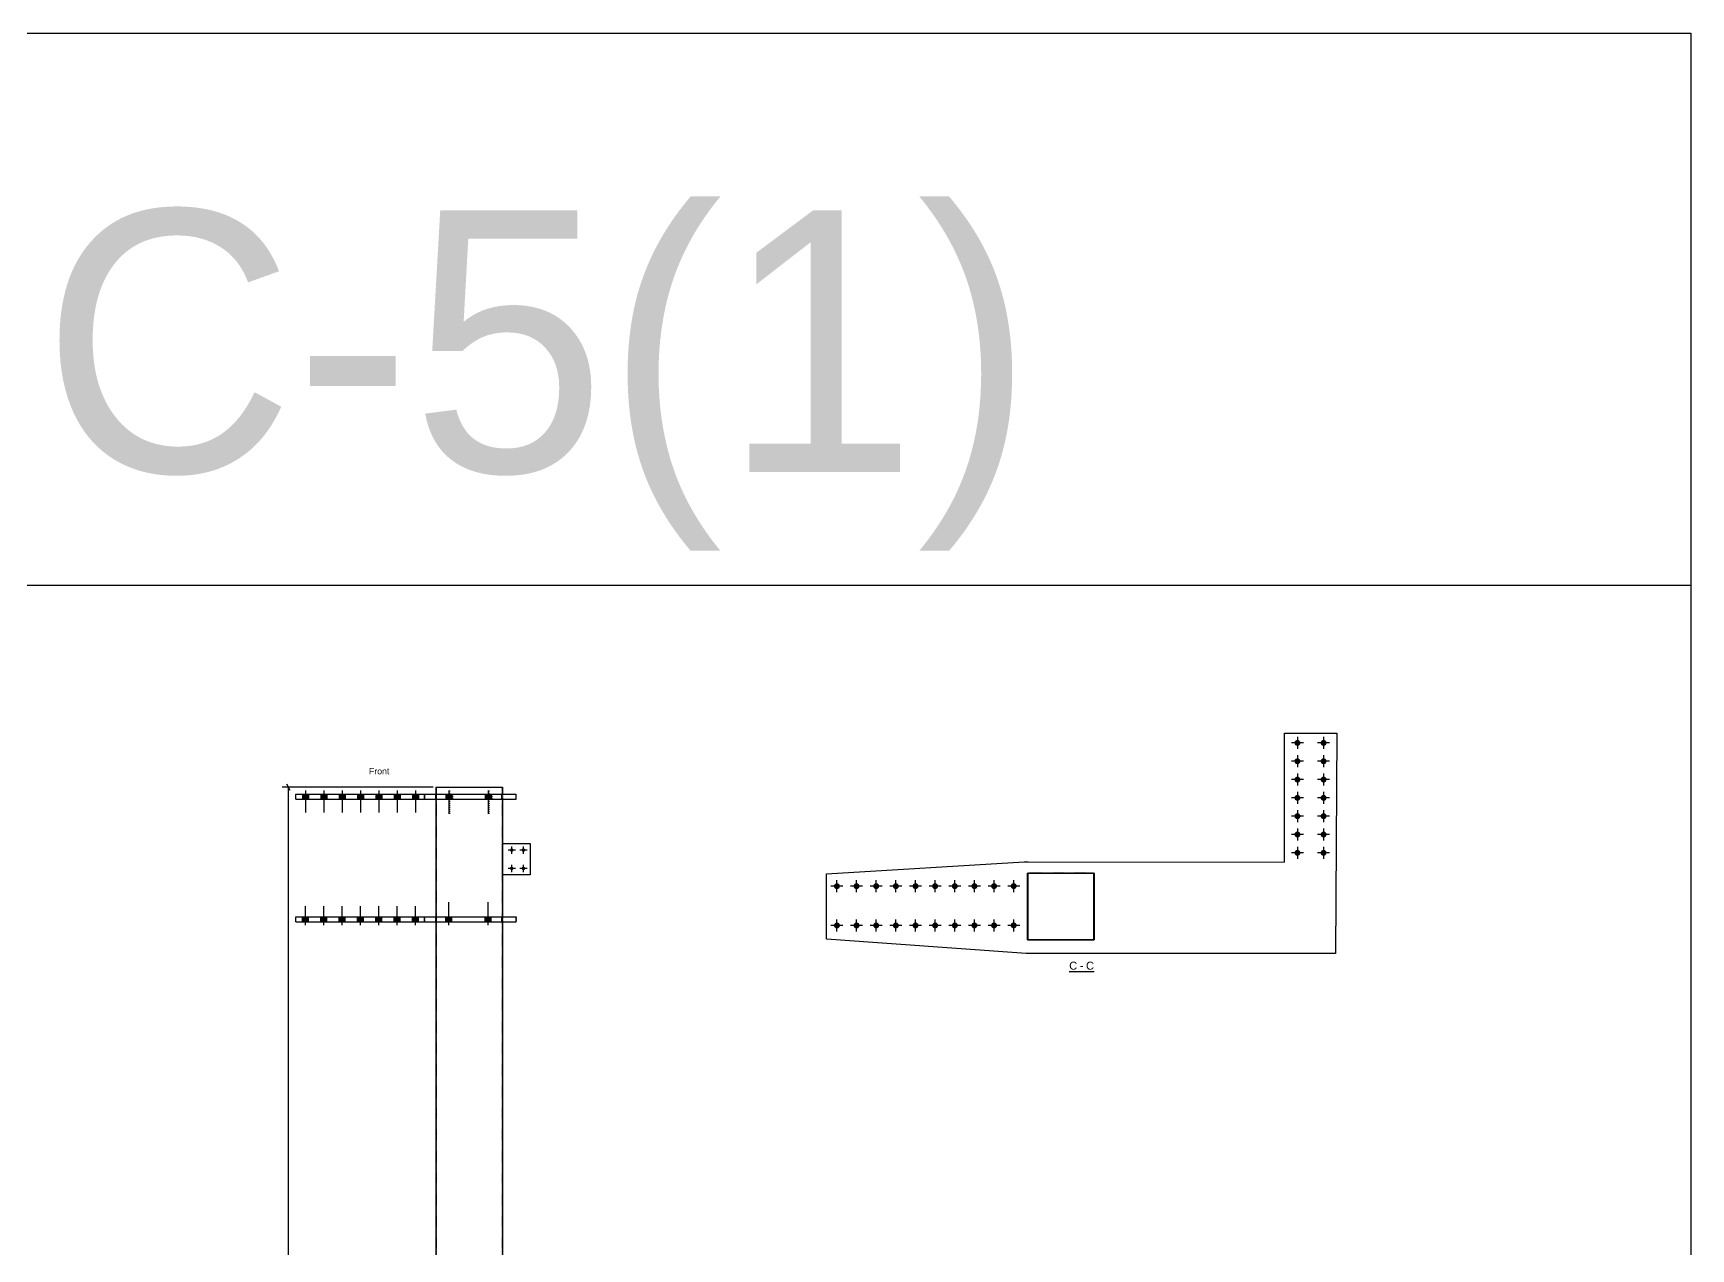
# Model space of a CAD drawing. Header units: millimetres. Extents: x 15962 to 71432, y 9666 to 72266.
# Drawn here: x 60291 to 66621, y 42406 to 47051 of the extents above; entities that cross this region are included whole.
import ezdxf
from ezdxf.enums import TextEntityAlignment as Align

# ---------------------------------------------------------------- set-up
doc = ezdxf.new("R2010")
doc.units = ezdxf.units.MM
doc.header["$LTSCALE"] = 2
doc.linetypes.add('DXK_LINE_DOT1', pattern=[1.8814, 0.9407, -0.9407])
doc.linetypes.add('DXK_LINE_DOT2', pattern=[3.9198, 1.9599, -1.9599])
doc.styles.add('Arial', font='arial.ttf', dxfattribs={"height": 0.2})
doc.styles.add('Comic Sans MS', font='comic.ttf', dxfattribs={"height": 0.2})

msp = doc.modelspace()

# ---------------------------------------------------------------- hatches: boundary and pattern name
at = {"linetype": 'Continuous'}
for points in [[(65130.2947, 44338.7138, -1), (65107.2947, 44338.7138, -1)], [(65230.2947, 44338.7139, -1), (65207.2947, 44338.7138, -1)], [(65130.2947, 44268.7138, -1), (65107.2947, 44268.7138, -1)], [(65230.2947, 44268.7139, -1), (65207.2947, 44268.7138, -1)], [(65130.2947, 44198.7138, -1), (65107.2947, 44198.7138, -1)], [(65230.2947, 44198.7139, -1), (65207.2947, 44198.7138, -1)], [(61342.2027, 44143.288), (61319.2027, 44143.288), (61319.2027, 44124.288), (61342.2027, 44124.288)], [(61342.2027, 44143.288), (61319.2027, 44143.288), (61319.2027, 44124.288), (61342.2027, 44124.288)], [(61412.2027, 44143.288), (61389.2027, 44143.288), (61389.2027, 44124.288), (61412.2027, 44124.288)], [(61412.2027, 44143.288), (61389.2027, 44143.288), (61389.2027, 44124.288), (61412.2027, 44124.288)], [(61482.2027, 44143.288), (61459.2027, 44143.288), (61459.2027, 44124.288), (61482.2027, 44124.288)], [(61482.2027, 44143.288), (61459.2027, 44143.288), (61459.2027, 44124.288), (61482.2027, 44124.288)], [(61552.2027, 44143.288), (61529.2027, 44143.288), (61529.2027, 44124.288), (61552.2027, 44124.288)], [(61552.2027, 44143.288), (61529.2027, 44143.288), (61529.2027, 44124.288), (61552.2027, 44124.288)], [(61622.2027, 44143.288), (61599.2027, 44143.288), (61599.2027, 44124.288), (61622.2027, 44124.288)], [(61622.2027, 44143.288), (61599.2027, 44143.288), (61599.2027, 44124.288), (61622.2027, 44124.288)], [(61692.2027, 44143.288), (61669.2027, 44143.288), (61669.2027, 44124.288), (61692.2027, 44124.288)], [(61692.2027, 44143.288), (61669.2027, 44143.288), (61669.2027, 44124.288), (61692.2027, 44124.288)], [(61762.2027, 44143.288), (61739.2027, 44143.288), (61739.2027, 44124.288), (61762.2027, 44124.288)], [(61762.2027, 44143.288), (61739.2027, 44143.288), (61739.2027, 44124.288), (61762.2027, 44124.288)], [(61866.3027, 44124.288), (61889.3027, 44124.288), (61889.3027, 44143.288), (61866.3027, 44143.288)], [(61866.3377, 44124.288), (61889.3377, 44124.288), (61889.3377, 44143.288), (61866.3377, 44143.288)], [(61866.3728, 44124.288), (61889.3728, 44124.288), (61889.3728, 44143.288), (61866.3728, 44143.288)], [(61866.4079, 44124.288), (61889.4079, 44124.288), (61889.4079, 44143.288), (61866.4079, 44143.288)], [(61866.443, 44124.288), (61889.443, 44124.288), (61889.443, 44143.288), (61866.443, 44143.288)], [(61866.478, 44124.288), (61889.478, 44124.288), (61889.478, 44143.288), (61866.478, 44143.288)], [(61866.5131, 44124.288), (61889.5131, 44124.288), (61889.5131, 44143.288), (61866.5131, 44143.288)], [(61866.5482, 44124.288), (61889.5482, 44124.288), (61889.5482, 44143.288), (61866.5482, 44143.288)], [(61866.5833, 44124.288), (61889.5833, 44124.288), (61889.5833, 44143.288), (61866.5833, 44143.288)], [(61866.6183, 44124.288), (61889.6183, 44124.288), (61889.6183, 44143.288), (61866.6183, 44143.288)], [(62016.3027, 44124.288), (62039.3027, 44124.288), (62039.3027, 44143.288), (62016.3027, 44143.288)], [(62016.3377, 44124.288), (62039.3377, 44124.288), (62039.3377, 44143.288), (62016.3377, 44143.288)], [(62016.3728, 44124.288), (62039.3728, 44124.288), (62039.3728, 44143.288), (62016.3728, 44143.288)], [(62016.4079, 44124.288), (62039.4079, 44124.288), (62039.4079, 44143.288), (62016.4079, 44143.288)], [(62016.443, 44124.288), (62039.443, 44124.288), (62039.443, 44143.288), (62016.443, 44143.288)], [(62016.478, 44124.288), (62039.478, 44124.288), (62039.478, 44143.288), (62016.478, 44143.288)], [(62016.5131, 44124.288), (62039.5131, 44124.288), (62039.5131, 44143.288), (62016.5131, 44143.288)], [(62016.5482, 44124.288), (62039.5482, 44124.288), (62039.5482, 44143.288), (62016.5482, 44143.288)], [(62016.5833, 44124.288), (62039.5833, 44124.288), (62039.5833, 44143.288), (62016.5833, 44143.288)], [(62016.6183, 44124.288), (62039.6183, 44124.288), (62039.6183, 44143.288), (62016.6183, 44143.288)], [(65130.2948, 44128.7138, -1), (65107.2948, 44128.7138, -1)], [(65230.2948, 44128.7139, -1), (65207.2948, 44128.7138, -1)], [(65130.2948, 44058.7138, -1), (65107.2948, 44058.7138, -1)], [(65230.2948, 44058.7139, -1), (65207.2948, 44058.7138, -1)], [(65130.2948, 43988.7138, -1), (65107.2948, 43988.7138, -1)], [(65230.2948, 43988.7139, -1), (65207.2948, 43988.7138, -1)], [(62111.0855, 43929.288, -1), (62125.0855, 43929.288, -1)], [(62156.0855, 43929.288, -1), (62170.0855, 43929.288, -1)], [(65130.2948, 43918.7138, -1), (65107.2948, 43918.7138, -1)], [(65230.2948, 43918.7139, -1), (65207.2948, 43918.7138, -1)], [(62111.0855, 43859.288, -1), (62125.0855, 43859.288, -1)], [(62156.0855, 43859.288, -1), (62170.0855, 43859.288, -1)], [(63360.252, 43779.7982, -1), (63360.2412, 43802.7982, -1)], [(63435.252, 43779.8333, -1), (63435.2412, 43802.8333, -1)], [(63510.252, 43779.8683, -1), (63510.2412, 43802.8683, -1)], [(63585.252, 43779.9034, -1), (63585.2412, 43802.9034, -1)], [(63660.252, 43779.9385, -1), (63660.2412, 43802.9385, -1)], [(63735.252, 43779.9736, -1), (63735.2412, 43802.9736, -1)], [(63810.252, 43780.0086, -1), (63810.2412, 43803.0086, -1)], [(63885.2519, 43780.0437, -1), (63885.2412, 43803.0437, -1)], [(63960.2519, 43780.0788, -1), (63960.2412, 43803.0788, -1)], [(64035.2519, 43780.1139, -1), (64035.2412, 43803.1139, -1)], [(61342.2027, 43674.288), (61319.2027, 43674.288), (61319.2027, 43655.288), (61342.2027, 43655.288)], [(61342.2027, 43674.288), (61319.2027, 43674.288), (61319.2027, 43655.288), (61342.2027, 43655.288)], [(61412.2027, 43674.288), (61389.2027, 43674.288), (61389.2027, 43655.288), (61412.2027, 43655.288)], [(61412.2027, 43674.288), (61389.2027, 43674.288), (61389.2027, 43655.288), (61412.2027, 43655.288)], [(61482.2027, 43674.288), (61459.2027, 43674.288), (61459.2027, 43655.288), (61482.2027, 43655.288)], [(61482.2027, 43674.288), (61459.2027, 43674.288), (61459.2027, 43655.288), (61482.2027, 43655.288)], [(61552.2027, 43674.288), (61529.2027, 43674.288), (61529.2027, 43655.288), (61552.2027, 43655.288)], [(61552.2027, 43674.288), (61529.2027, 43674.288), (61529.2027, 43655.288), (61552.2027, 43655.288)], [(61622.2027, 43674.288), (61599.2027, 43674.288), (61599.2027, 43655.288), (61622.2027, 43655.288)], [(61622.2027, 43674.288), (61599.2027, 43674.288), (61599.2027, 43655.288), (61622.2027, 43655.288)], [(61692.2027, 43674.288), (61669.2027, 43674.288), (61669.2027, 43655.288), (61692.2027, 43655.288)], [(61692.2027, 43674.288), (61669.2027, 43674.288), (61669.2027, 43655.288), (61692.2027, 43655.288)], [(61762.2027, 43674.288), (61739.2027, 43674.288), (61739.2027, 43655.288), (61762.2027, 43655.288)], [(61762.2027, 43674.288), (61739.2027, 43674.288), (61739.2027, 43655.288), (61762.2027, 43655.288)], [(61889.3027, 43674.288), (61866.3027, 43674.288), (61866.3027, 43655.288), (61889.3027, 43655.288)], [(61889.3377, 43674.288), (61866.3377, 43674.288), (61866.3377, 43655.288), (61889.3377, 43655.288)], [(61889.3728, 43674.288), (61866.3728, 43674.288), (61866.3728, 43655.288), (61889.3728, 43655.288)], [(61889.4079, 43674.288), (61866.4079, 43674.288), (61866.4079, 43655.288), (61889.4079, 43655.288)], [(61889.443, 43674.288), (61866.443, 43674.288), (61866.443, 43655.288), (61889.443, 43655.288)], [(61889.478, 43674.288), (61866.478, 43674.288), (61866.478, 43655.288), (61889.478, 43655.288)], [(61889.5131, 43674.288), (61866.5131, 43674.288), (61866.5131, 43655.288), (61889.5131, 43655.288)], [(61889.5482, 43674.288), (61866.5482, 43674.288), (61866.5482, 43655.288), (61889.5482, 43655.288)], [(61889.5833, 43674.288), (61866.5833, 43674.288), (61866.5833, 43655.288), (61889.5833, 43655.288)], [(61889.6183, 43674.288), (61866.6183, 43674.288), (61866.6183, 43655.288), (61889.6183, 43655.288)], [(62039.3027, 43674.288), (62016.3027, 43674.288), (62016.3027, 43655.288), (62039.3027, 43655.288)], [(62039.3377, 43674.288), (62016.3377, 43674.288), (62016.3377, 43655.288), (62039.3377, 43655.288)], [(62039.3728, 43674.288), (62016.3728, 43674.288), (62016.3728, 43655.288), (62039.3728, 43655.288)], [(62039.4079, 43674.288), (62016.4079, 43674.288), (62016.4079, 43655.288), (62039.4079, 43655.288)], [(62039.443, 43674.288), (62016.443, 43674.288), (62016.443, 43655.288), (62039.443, 43655.288)], [(62039.478, 43674.288), (62016.478, 43674.288), (62016.478, 43655.288), (62039.478, 43655.288)], [(62039.5131, 43674.288), (62016.5131, 43674.288), (62016.5131, 43655.288), (62039.5131, 43655.288)], [(62039.5482, 43674.288), (62016.5482, 43674.288), (62016.5482, 43655.288), (62039.5482, 43655.288)], [(62039.5833, 43674.288), (62016.5833, 43674.288), (62016.5833, 43655.288), (62039.5833, 43655.288)], [(62039.6183, 43674.288), (62016.6183, 43674.288), (62016.6183, 43655.288), (62039.6183, 43655.288)], [(63360.3222, 43629.7982, -1), (63360.3114, 43652.7982, -1)], [(63435.3221, 43629.8333, -1), (63435.3114, 43652.8333, -1)], [(63510.3221, 43629.8684, -1), (63510.3114, 43652.8683, -1)], [(63585.3221, 43629.9034, -1), (63585.3114, 43652.9034, -1)], [(63660.3221, 43629.9385, -1), (63660.3114, 43652.9385, -1)], [(63735.3221, 43629.9736, -1), (63735.3114, 43652.9736, -1)], [(63810.3221, 43630.0087, -1), (63810.3113, 43653.0086, -1)], [(63885.3221, 43630.0437, -1), (63885.3113, 43653.0437, -1)], [(63960.3221, 43630.0788, -1), (63960.3113, 43653.0788, -1)], [(64035.3221, 43630.1139, -1), (64035.3113, 43653.1139, -1)]]:
    msp.add_hatch(color=3, dxfattribs=at).paths.add_polyline_path(points)
h = msp.add_hatch(dxfattribs=at)
h.set_pattern_fill('', scale=7, style=0, pattern_type=0)
h.set_pattern_definition([(45, (64087.747, 43841.33), (-15.7154, 15.7154), [])])
h.paths.add_polyline_path([(64342.7466, 43841.331), (64087.7466, 43841.331), (64087.7466, 43586.331), (64342.7466, 43586.331)])
h.paths.add_polyline_path([(64088.7466, 43587.331), (64088.7466, 43840.331), (64341.7466, 43840.331), (64341.7466, 43587.331)])

# ---------------------------------------------------------------- linework, layer by layer
msp.add_line((57629.5979, 44941.3608), (66621.3295, 44941.3608))
at = {"color": 7, "linetype": 'Continuous'}
for p, q in [((65069.0516, 43883.2383), (65069.0539, 44375.7201)), ((65069.0539, 44375.7201), (65269.0562, 44375.7875)), ((65269.0562, 44375.7875), (65264.1734, 43534.2885)), ((61293.6291, 44124.288), (61293.6291, 44143.288)), ((61293.6964, 44143.288), (61293.6291, 44143.288)), ((61293.6291, 44143.288), (61293.6964, 44143.288)), ((61293.6964, 44124.288), (61293.6964, 44143.288)), ((61293.6964, 44143.288), (62135.128, 44143.288)), ((61785.1361, 44124.288), (61785.1361, 44143.288)), ((61785.5795, 44124.288), (61785.5795, 44143.288)), ((61828.0855, 44169.288), (61828.0855, 44143.288)), ((61828.0855, 44169.288), (62083.0855, 44169.288)), ((61830.5857, 44124.288), (61830.5857, 44143.288)), ((62080.5856, 44124.288), (62080.5856, 44143.288)), ((62083.0855, 44169.288), (62083.0855, 44143.288)), ((62135.128, 44124.288), (62135.128, 44143.288)), ((61293.6291, 44124.288), (62135.128, 44124.288)), ((61785.1361, 44124.288), (61785.1608, 44124.288)), ((61828.0855, 44124.288), (61828.0855, 43674.288)), ((62083.0855, 44124.288), (62083.0855, 43674.288)), ((62083.1015, 43834.288), (62083.1015, 43954.288)), ((62083.1015, 43954.288), (62188.1015, 43954.288)), ((62188.1015, 43954.288), (62188.1015, 43834.288)), ((63320.3662, 43838.8308), (64074.896, 43883.837)), ((64074.896, 43883.837), (64078.681, 43884.034)), ((64078.681, 43884.034), (64082.4685, 43884.1736)), ((64082.4685, 43884.1736), (64086.2577, 43884.2557)), ((64086.2577, 43884.2557), (64090.0477, 43884.2804)), ((64090.0477, 43884.2804), (65069.0516, 43883.2383)), ((62188.1015, 43834.288), (62083.1015, 43834.288)), ((63320.1263, 43588.8309), (63320.3662, 43838.8308)), ((64087.7466, 43841.331), (64342.7466, 43841.331)), ((64087.7466, 43586.331), (64087.7466, 43841.331)), ((64341.7466, 43840.331), (64088.7466, 43840.331)), ((64088.7466, 43840.331), (64088.7466, 43587.331)), ((64341.7466, 43587.331), (64341.7466, 43840.331)), ((64342.7466, 43841.331), (64342.7466, 43586.331)), ((61293.6291, 43655.288), (61293.6291, 43674.288)), ((61293.6964, 43674.288), (61293.6291, 43674.288)), ((61293.6291, 43674.288), (61293.6964, 43674.288)), ((61293.6291, 43655.288), (62135.128, 43655.288)), ((61293.6964, 43655.288), (61293.6964, 43674.288)), ((61293.6964, 43674.288), (62135.128, 43674.288)), ((61785.1361, 43655.288), (61785.1361, 43674.288)), ((61785.1361, 43655.288), (61785.1608, 43655.288)), ((61785.5795, 43655.288), (61785.5795, 43674.288)), ((61828.0855, 43655.288), (61828.0855, 33974.288)), ((61830.5857, 43655.288), (61830.5857, 43674.288)), ((62080.5856, 43655.288), (62080.5856, 43674.288)), ((62083.0855, 43655.288), (62083.0855, 33974.288)), ((62135.128, 43655.288), (62135.128, 43674.288)), ((64082.4651, 43534.2885), (63320.1263, 43588.8309)), ((64087.7466, 43586.331), (64342.7466, 43586.331)), ((64088.7466, 43587.331), (64341.7466, 43587.331)), ((64247.0694, 43464.7885), (64342.1131, 43464.7885))]:
    msp.add_line(p, q, dxfattribs=at)
at = {"color": 3, "linetype": 'Continuous'}
for p, q in [((65141.7947, 44338.7138), (65095.7947, 44338.7138)), ((65118.7947, 44361.7138), (65118.7947, 44315.7138)), ((65241.7947, 44338.7139), (65195.7947, 44338.7138)), ((65218.7947, 44361.7138), (65218.7947, 44315.7138)), ((65141.7947, 44268.7138), (65095.7947, 44268.7138)), ((65118.7947, 44291.7138), (65118.7947, 44245.7138)), ((65241.7947, 44268.7139), (65195.7947, 44268.7138)), ((65218.7947, 44291.7138), (65218.7947, 44245.7138)), ((65141.7947, 44198.7138), (65095.7947, 44198.7138)), ((65118.7947, 44221.7138), (65118.7948, 44175.7138)), ((65241.7947, 44198.7139), (65195.7947, 44198.7138)), ((65218.7947, 44221.7138), (65218.7948, 44175.7138)), ((61319.2027, 44143.288), (61319.2027, 44124.288)), ((61319.2027, 44143.288), (61319.2027, 44124.288)), ((61330.7027, 44156.488), (61330.7027, 44073.288)), ((61330.7027, 44156.488), (61330.7027, 44073.288)), ((61342.2027, 44143.288), (61342.2027, 44124.288)), ((61342.2027, 44143.288), (61342.2027, 44124.288)), ((61389.2027, 44143.288), (61389.2027, 44124.288)), ((61389.2027, 44143.288), (61389.2027, 44124.288)), ((61400.7027, 44156.488), (61400.7027, 44073.288)), ((61400.7027, 44156.488), (61400.7027, 44073.288)), ((61412.2027, 44143.288), (61412.2027, 44124.288)), ((61412.2027, 44143.288), (61412.2027, 44124.288)), ((61459.2027, 44143.288), (61459.2027, 44124.288)), ((61459.2027, 44143.288), (61459.2027, 44124.288)), ((61470.7027, 44156.488), (61470.7027, 44073.288)), ((61470.7027, 44156.488), (61470.7027, 44073.288)), ((61482.2027, 44143.288), (61482.2027, 44124.288)), ((61482.2027, 44143.288), (61482.2027, 44124.288)), ((61529.2027, 44143.288), (61529.2027, 44124.288)), ((61529.2027, 44143.288), (61529.2027, 44124.288)), ((61540.7027, 44156.488), (61540.7027, 44073.288)), ((61540.7027, 44156.488), (61540.7027, 44073.288)), ((61552.2027, 44143.288), (61552.2027, 44124.288)), ((61552.2027, 44143.288), (61552.2027, 44124.288)), ((61599.2027, 44143.288), (61599.2027, 44124.288)), ((61599.2027, 44143.288), (61599.2027, 44124.288)), ((61610.7027, 44156.488), (61610.7027, 44073.288)), ((61610.7027, 44156.488), (61610.7027, 44073.288)), ((61622.2027, 44143.288), (61622.2027, 44124.288)), ((61622.2027, 44143.288), (61622.2027, 44124.288)), ((61669.2027, 44143.288), (61669.2027, 44124.288)), ((61669.2027, 44143.288), (61669.2027, 44124.288)), ((61680.7027, 44156.488), (61680.7027, 44073.288)), ((61680.7027, 44156.488), (61680.7027, 44073.288)), ((61692.2027, 44143.288), (61692.2027, 44124.288)), ((61692.2027, 44143.288), (61692.2027, 44124.288)), ((61739.2027, 44143.288), (61739.2027, 44124.288)), ((61739.2027, 44143.288), (61739.2027, 44124.288)), ((61750.7027, 44156.488), (61750.7027, 44073.288)), ((61750.7027, 44156.488), (61750.7027, 44073.288)), ((61762.2027, 44143.288), (61762.2027, 44124.288)), ((61762.2027, 44143.288), (61762.2027, 44124.288)), ((61866.3027, 44143.288), (61866.3027, 44124.288)), ((61866.3377, 44143.288), (61866.3377, 44124.288)), ((61866.3728, 44143.288), (61866.3728, 44124.288)), ((61866.4079, 44143.288), (61866.4079, 44124.288)), ((61866.443, 44143.288), (61866.443, 44124.288)), ((61866.478, 44143.288), (61866.478, 44124.288)), ((61866.5131, 44143.288), (61866.5131, 44124.288)), ((61866.5482, 44143.288), (61866.5482, 44124.288)), ((61866.5833, 44143.288), (61866.5833, 44124.288)), ((61866.6183, 44143.288), (61866.6183, 44124.288)), ((61877.8027, 44156.488), (61877.8027, 44068.288)), ((61877.8377, 44156.488), (61877.8377, 44068.288)), ((61877.8728, 44156.488), (61877.8728, 44068.288)), ((61877.9079, 44156.488), (61877.9079, 44068.288)), ((61877.943, 44156.488), (61877.943, 44068.288)), ((61877.978, 44156.488), (61877.978, 44068.288)), ((61878.0131, 44156.488), (61878.0131, 44068.288)), ((61878.0482, 44156.488), (61878.0482, 44068.288)), ((61878.0833, 44156.488), (61878.0833, 44068.288)), ((61878.1183, 44156.488), (61878.1183, 44068.288)), ((61889.3027, 44143.288), (61889.3027, 44124.288)), ((61889.3377, 44143.288), (61889.3377, 44124.288)), ((61889.3728, 44143.288), (61889.3728, 44124.288)), ((61889.4079, 44143.288), (61889.4079, 44124.288)), ((61889.443, 44143.288), (61889.443, 44124.288)), ((61889.478, 44143.288), (61889.478, 44124.288)), ((61889.5131, 44143.288), (61889.5131, 44124.288)), ((61889.5482, 44143.288), (61889.5482, 44124.288)), ((61889.5833, 44143.288), (61889.5833, 44124.288)), ((61889.6183, 44143.288), (61889.6183, 44124.288)), ((62016.3027, 44143.288), (62016.3027, 44124.288)), ((62016.3377, 44143.288), (62016.3377, 44124.288)), ((62016.3728, 44143.288), (62016.3728, 44124.288)), ((62016.4079, 44143.288), (62016.4079, 44124.288)), ((62016.443, 44143.288), (62016.443, 44124.288)), ((62016.478, 44143.288), (62016.478, 44124.288)), ((62016.5131, 44143.288), (62016.5131, 44124.288)), ((62016.5482, 44143.288), (62016.5482, 44124.288)), ((62016.5833, 44143.288), (62016.5833, 44124.288)), ((62016.6183, 44143.288), (62016.6183, 44124.288)), ((62027.8027, 44156.488), (62027.8027, 44068.288)), ((62027.8377, 44156.488), (62027.8377, 44068.288)), ((62027.8728, 44156.488), (62027.8728, 44068.288)), ((62027.9079, 44156.488), (62027.9079, 44068.288)), ((62027.943, 44156.488), (62027.943, 44068.288)), ((62027.978, 44156.488), (62027.978, 44068.288)), ((62028.0131, 44156.488), (62028.0131, 44068.288)), ((62028.0482, 44156.488), (62028.0482, 44068.288)), ((62028.0833, 44156.488), (62028.0833, 44068.288)), ((62028.1183, 44156.488), (62028.1183, 44068.288)), ((62039.3027, 44143.288), (62039.3027, 44124.288)), ((62039.3377, 44143.288), (62039.3377, 44124.288)), ((62039.3728, 44143.288), (62039.3728, 44124.288)), ((62039.4079, 44143.288), (62039.4079, 44124.288)), ((62039.443, 44143.288), (62039.443, 44124.288)), ((62039.478, 44143.288), (62039.478, 44124.288)), ((62039.5131, 44143.288), (62039.5131, 44124.288)), ((62039.5482, 44143.288), (62039.5482, 44124.288)), ((62039.5833, 44143.288), (62039.5833, 44124.288)), ((62039.6183, 44143.288), (62039.6183, 44124.288)), ((65141.7948, 44128.7138), (65095.7948, 44128.7138)), ((65118.7948, 44151.7138), (65118.7948, 44105.7138)), ((65241.7948, 44128.7139), (65195.7948, 44128.7138)), ((65218.7948, 44151.7138), (65218.7948, 44105.7138)), ((65118.7948, 44081.7138), (65118.7948, 44035.7138)), ((65218.7948, 44081.7138), (65218.7948, 44035.7138)), ((65141.7948, 44058.7138), (65095.7948, 44058.7138)), ((65118.7948, 44011.7138), (65118.7948, 43965.7138)), ((65241.7948, 44058.7139), (65195.7948, 44058.7138)), ((65218.7948, 44011.7138), (65218.7948, 43965.7138)), ((62118.0855, 43915.288), (62118.0855, 43943.288)), ((62163.0855, 43915.288), (62163.0855, 43943.288)), ((65141.7948, 43988.7138), (65095.7948, 43988.7138)), ((65118.7948, 43941.7138), (65118.7948, 43895.7138)), ((65241.7948, 43988.7139), (65195.7948, 43988.7138)), ((65218.7948, 43941.7138), (65218.7948, 43895.7138)), ((62132.0855, 43929.288), (62104.0855, 43929.288)), ((62118.0855, 43845.288), (62118.0855, 43873.288)), ((62177.0855, 43929.288), (62149.0855, 43929.288)), ((62163.0855, 43845.288), (62163.0855, 43873.288)), ((65141.7948, 43918.7138), (65095.7948, 43918.7138)), ((65241.7948, 43918.7139), (65195.7948, 43918.7138)), ((62132.0855, 43859.288), (62104.0855, 43859.288)), ((62177.0855, 43859.288), (62149.0855, 43859.288)), ((63360.2574, 43768.2982), (63360.2359, 43814.2982)), ((63435.2574, 43768.3333), (63435.2359, 43814.3333)), ((63510.2574, 43768.3683), (63510.2359, 43814.3683)), ((63585.2574, 43768.4034), (63585.2358, 43814.4034)), ((63660.2573, 43768.4385), (63660.2358, 43814.4385)), ((63735.2573, 43768.4736), (63735.2358, 43814.4736)), ((63810.2573, 43768.5086), (63810.2358, 43814.5086)), ((63885.2573, 43768.5437), (63885.2358, 43814.5437)), ((63960.2573, 43768.5788), (63960.2358, 43814.5788)), ((64035.2573, 43768.6139), (64035.2358, 43814.6139)), ((63383.2466, 43791.3089), (63337.2466, 43791.2874)), ((63458.2466, 43791.344), (63412.2466, 43791.3225)), ((63533.2466, 43791.3791), (63487.2466, 43791.3576)), ((63608.2466, 43791.4142), (63562.2466, 43791.3927)), ((63683.2466, 43791.4492), (63637.2466, 43791.4277)), ((63758.2466, 43791.4843), (63712.2466, 43791.4628)), ((63833.2466, 43791.5194), (63787.2466, 43791.4979)), ((63908.2466, 43791.5545), (63862.2466, 43791.533)), ((63983.2466, 43791.5895), (63937.2466, 43791.568)), ((64058.2466, 43791.6246), (64012.2466, 43791.6031)), ((61330.7027, 43642.088), (61330.7027, 43715.288)), ((61330.7027, 43642.088), (61330.7027, 43715.288)), ((61400.7027, 43642.088), (61400.7027, 43715.288)), ((61400.7027, 43642.088), (61400.7027, 43715.288)), ((61470.7027, 43642.088), (61470.7027, 43715.288)), ((61470.7027, 43642.088), (61470.7027, 43715.288)), ((61540.7027, 43642.088), (61540.7027, 43715.288)), ((61540.7027, 43642.088), (61540.7027, 43715.288)), ((61610.7027, 43642.088), (61610.7027, 43715.288)), ((61610.7027, 43642.088), (61610.7027, 43715.288)), ((61680.7027, 43642.088), (61680.7027, 43715.288)), ((61680.7027, 43642.088), (61680.7027, 43715.288)), ((61750.7027, 43642.088), (61750.7027, 43715.288)), ((61750.7027, 43642.088), (61750.7027, 43715.288)), ((61877.8027, 43642.088), (61877.8027, 43730.288)), ((61877.8377, 43642.088), (61877.8377, 43730.288)), ((61877.8728, 43642.088), (61877.8728, 43730.288)), ((61877.9079, 43642.088), (61877.9079, 43730.288)), ((61877.943, 43642.088), (61877.943, 43730.288)), ((61877.978, 43642.088), (61877.978, 43730.288)), ((61878.0131, 43642.088), (61878.0131, 43730.288)), ((61878.0482, 43642.088), (61878.0482, 43730.288)), ((61878.0833, 43642.088), (61878.0833, 43730.288)), ((61878.1183, 43642.088), (61878.1183, 43730.288)), ((62027.8027, 43642.088), (62027.8027, 43730.288)), ((62027.8377, 43642.088), (62027.8377, 43730.288)), ((62027.8728, 43642.088), (62027.8728, 43730.288)), ((62027.9079, 43642.088), (62027.9079, 43730.288)), ((62027.943, 43642.088), (62027.943, 43730.288)), ((62027.978, 43642.088), (62027.978, 43730.288)), ((62028.0131, 43642.088), (62028.0131, 43730.288)), ((62028.0482, 43642.088), (62028.0482, 43730.288)), ((62028.0833, 43642.088), (62028.0833, 43730.288)), ((62028.1183, 43642.088), (62028.1183, 43730.288)), ((61319.2027, 43655.288), (61319.2027, 43674.288)), ((61319.2027, 43655.288), (61319.2027, 43674.288)), ((61342.2027, 43655.288), (61342.2027, 43674.288)), ((61342.2027, 43655.288), (61342.2027, 43674.288)), ((61389.2027, 43655.288), (61389.2027, 43674.288)), ((61389.2027, 43655.288), (61389.2027, 43674.288)), ((61412.2027, 43655.288), (61412.2027, 43674.288)), ((61412.2027, 43655.288), (61412.2027, 43674.288)), ((61459.2027, 43655.288), (61459.2027, 43674.288)), ((61459.2027, 43655.288), (61459.2027, 43674.288)), ((61482.2027, 43655.288), (61482.2027, 43674.288)), ((61482.2027, 43655.288), (61482.2027, 43674.288)), ((61529.2027, 43655.288), (61529.2027, 43674.288)), ((61529.2027, 43655.288), (61529.2027, 43674.288)), ((61552.2027, 43655.288), (61552.2027, 43674.288)), ((61552.2027, 43655.288), (61552.2027, 43674.288)), ((61599.2027, 43655.288), (61599.2027, 43674.288)), ((61599.2027, 43655.288), (61599.2027, 43674.288)), ((61622.2027, 43655.288), (61622.2027, 43674.288)), ((61622.2027, 43655.288), (61622.2027, 43674.288)), ((61669.2027, 43655.288), (61669.2027, 43674.288)), ((61669.2027, 43655.288), (61669.2027, 43674.288)), ((61692.2027, 43655.288), (61692.2027, 43674.288)), ((61692.2027, 43655.288), (61692.2027, 43674.288)), ((61739.2027, 43655.288), (61739.2027, 43674.288)), ((61739.2027, 43655.288), (61739.2027, 43674.288)), ((61762.2027, 43655.288), (61762.2027, 43674.288)), ((61762.2027, 43655.288), (61762.2027, 43674.288)), ((61866.3027, 43655.288), (61866.3027, 43674.288)), ((61866.3377, 43655.288), (61866.3377, 43674.288)), ((61866.3728, 43655.288), (61866.3728, 43674.288)), ((61866.4079, 43655.288), (61866.4079, 43674.288)), ((61866.443, 43655.288), (61866.443, 43674.288)), ((61866.478, 43655.288), (61866.478, 43674.288)), ((61866.5131, 43655.288), (61866.5131, 43674.288)), ((61866.5482, 43655.288), (61866.5482, 43674.288)), ((61866.5833, 43655.288), (61866.5833, 43674.288)), ((61866.6183, 43655.288), (61866.6183, 43674.288)), ((61889.3027, 43655.288), (61889.3027, 43674.288)), ((61889.3377, 43655.288), (61889.3377, 43674.288)), ((61889.3728, 43655.288), (61889.3728, 43674.288)), ((61889.4079, 43655.288), (61889.4079, 43674.288)), ((61889.443, 43655.288), (61889.443, 43674.288)), ((61889.478, 43655.288), (61889.478, 43674.288)), ((61889.5131, 43655.288), (61889.5131, 43674.288)), ((61889.5482, 43655.288), (61889.5482, 43674.288)), ((61889.5833, 43655.288), (61889.5833, 43674.288)), ((61889.6183, 43655.288), (61889.6183, 43674.288)), ((62016.3027, 43655.288), (62016.3027, 43674.288)), ((62016.3377, 43655.288), (62016.3377, 43674.288)), ((62016.3728, 43655.288), (62016.3728, 43674.288)), ((62016.4079, 43655.288), (62016.4079, 43674.288)), ((62016.443, 43655.288), (62016.443, 43674.288)), ((62016.478, 43655.288), (62016.478, 43674.288)), ((62016.5131, 43655.288), (62016.5131, 43674.288)), ((62016.5482, 43655.288), (62016.5482, 43674.288)), ((62016.5833, 43655.288), (62016.5833, 43674.288)), ((62016.6183, 43655.288), (62016.6183, 43674.288)), ((62039.3027, 43655.288), (62039.3027, 43674.288)), ((62039.3377, 43655.288), (62039.3377, 43674.288)), ((62039.3728, 43655.288), (62039.3728, 43674.288)), ((62039.4079, 43655.288), (62039.4079, 43674.288)), ((62039.443, 43655.288), (62039.443, 43674.288)), ((62039.478, 43655.288), (62039.478, 43674.288)), ((62039.5131, 43655.288), (62039.5131, 43674.288)), ((62039.5482, 43655.288), (62039.5482, 43674.288)), ((62039.5833, 43655.288), (62039.5833, 43674.288)), ((62039.6183, 43655.288), (62039.6183, 43674.288)), ((63383.3168, 43641.309), (63337.3168, 43641.2874)), ((63360.3275, 43618.2982), (63360.306, 43664.2982)), ((63458.3168, 43641.344), (63412.3168, 43641.3225)), ((63435.3275, 43618.3333), (63435.306, 43664.3333)), ((63533.3168, 43641.3791), (63487.3168, 43641.3576)), ((63510.3275, 43618.3684), (63510.306, 43664.3683)), ((63608.3167, 43641.4142), (63562.3168, 43641.3927)), ((63585.3275, 43618.4034), (63585.306, 43664.4034)), ((63683.3167, 43641.4493), (63637.3167, 43641.4277)), ((63660.3275, 43618.4385), (63660.306, 43664.4385)), ((63758.3167, 43641.4843), (63712.3167, 43641.4628)), ((63735.3275, 43618.4736), (63735.306, 43664.4736)), ((63833.3167, 43641.5194), (63787.3167, 43641.4979)), ((63810.3275, 43618.5087), (63810.306, 43664.5086)), ((63908.3167, 43641.5545), (63862.3167, 43641.533)), ((63885.3275, 43618.5437), (63885.306, 43664.5437)), ((63983.3167, 43641.5896), (63937.3167, 43641.568)), ((63960.3275, 43618.5788), (63960.306, 43664.5788)), ((64058.3167, 43641.6246), (64012.3167, 43641.6031)), ((64035.3275, 43618.6139), (64035.3059, 43664.6139))]:
    msp.add_line(p, q, dxfattribs=at)
at = {"color": 8, "linetype": 'Continuous'}
for p, q in [((61818.0855, 44169.288), (61242.0855, 44169.288)), ((61271.5855, 44157.288), (61259.5855, 44181.288)), ((61265.5855, 28919.288), (61265.5855, 44169.288))]:
    msp.add_line(p, q, dxfattribs=at)
at = {"color": 7, "linetype": 'DXK_LINE_DOT1'}
for p, q in [((61786.1782, 44124.288), (61786.1782, 44143.288)), ((61828.0855, 44124.288), (61828.0855, 44143.288)), ((61828.0855, 44143.288), (61828.0855, 44124.288)), ((61829.0855, 44169.288), (61829.0855, 28919.288)), ((62082.0855, 44169.288), (62082.0855, 28919.288)), ((62083.0855, 44143.288), (62083.0855, 44124.288)), ((62083.0855, 44143.288), (62083.0855, 44124.288)), ((62135.0991, 44124.288), (62135.0991, 44143.288)), ((61785.1608, 44124.288), (61785.5795, 44124.288)), ((61785.5795, 44124.288), (61786.1782, 44124.288)), ((64342.7466, 43841.331), (64087.7466, 43841.331)), ((64087.7466, 43841.331), (64087.7466, 43586.331)), ((64342.7466, 43586.331), (64342.7466, 43841.331)), ((61785.1608, 43655.288), (61785.5795, 43655.288)), ((61785.5795, 43655.288), (61786.1782, 43655.288)), ((61786.1782, 43655.288), (61786.1782, 43674.288)), ((61828.0855, 43655.288), (61828.0855, 43674.288)), ((61828.0855, 43674.288), (61828.0855, 43655.288)), ((62083.0855, 43674.288), (62083.0855, 43655.288)), ((62083.0855, 43674.288), (62083.0855, 43655.288)), ((62135.1281, 43674.288), (62135.1281, 43655.288)), ((64087.7466, 43586.331), (64342.7466, 43586.331))]:
    msp.add_line(p, q, dxfattribs=at)
at = {"color": 3, "linetype": 'DXK_LINE_DOT2'}
for p, q in [((61867.2966, 44143.288), (61867.2966, 44124.288)), ((61867.5011, 44143.288), (61867.5011, 44124.288)), ((61867.7056, 44143.288), (61867.7056, 44124.288)), ((61867.91, 44143.288), (61867.91, 44124.288)), ((61868.1145, 44143.288), (61868.1145, 44124.288)), ((61868.319, 44143.288), (61868.319, 44124.288)), ((61868.5235, 44143.288), (61868.5235, 44124.288)), ((61868.728, 44143.288), (61868.728, 44124.288)), ((61868.9324, 44143.288), (61868.9324, 44124.288)), ((61869.1369, 44143.288), (61869.1369, 44124.288)), ((61878.7966, 44156.488), (61878.7966, 44068.288)), ((61879.0011, 44156.488), (61879.0011, 44068.288)), ((61879.2056, 44156.488), (61879.2056, 44068.288)), ((61879.41, 44156.488), (61879.41, 44068.288)), ((61879.6145, 44156.488), (61879.6145, 44068.288)), ((61879.819, 44156.488), (61879.819, 44068.288)), ((61880.0235, 44156.488), (61880.0235, 44068.288)), ((61880.228, 44156.488), (61880.228, 44068.288)), ((61880.4324, 44156.488), (61880.4324, 44068.288)), ((61880.6369, 44156.488), (61880.6369, 44068.288)), ((61890.2966, 44143.288), (61890.2966, 44124.288)), ((61890.5011, 44143.288), (61890.5011, 44124.288)), ((61890.7056, 44143.288), (61890.7056, 44124.288)), ((61890.91, 44143.288), (61890.91, 44124.288)), ((61891.1145, 44143.288), (61891.1145, 44124.288)), ((61891.319, 44143.288), (61891.319, 44124.288)), ((61891.5235, 44143.288), (61891.5235, 44124.288)), ((61891.728, 44143.288), (61891.728, 44124.288)), ((61891.9324, 44143.288), (61891.9324, 44124.288)), ((61892.1369, 44143.288), (61892.1369, 44124.288)), ((62017.296, 44143.288), (62017.296, 44124.288)), ((62017.5005, 44143.288), (62017.5005, 44124.288)), ((62017.705, 44143.288), (62017.705, 44124.288)), ((62017.9095, 44143.288), (62017.9095, 44124.288)), ((62018.114, 44143.288), (62018.114, 44124.288)), ((62018.3184, 44143.288), (62018.3184, 44124.288)), ((62018.5229, 44143.288), (62018.5229, 44124.288)), ((62018.7274, 44143.288), (62018.7274, 44124.288)), ((62018.9319, 44143.288), (62018.9319, 44124.288)), ((62019.1364, 44143.288), (62019.1364, 44124.288)), ((62028.796, 44156.488), (62028.796, 44068.288)), ((62029.0005, 44156.488), (62029.0005, 44068.288)), ((62029.205, 44156.488), (62029.205, 44068.288)), ((62029.4095, 44156.488), (62029.4095, 44068.288)), ((62029.614, 44156.488), (62029.614, 44068.288)), ((62029.8184, 44156.488), (62029.8184, 44068.288)), ((62030.0229, 44156.488), (62030.0229, 44068.288)), ((62030.2274, 44156.488), (62030.2274, 44068.288)), ((62030.4319, 44156.488), (62030.4319, 44068.288)), ((62030.6364, 44156.488), (62030.6364, 44068.288)), ((62040.296, 44143.288), (62040.296, 44124.288)), ((62040.5005, 44143.288), (62040.5005, 44124.288)), ((62040.705, 44143.288), (62040.705, 44124.288)), ((62040.9095, 44143.288), (62040.9095, 44124.288)), ((62041.114, 44143.288), (62041.114, 44124.288)), ((62041.3184, 44143.288), (62041.3184, 44124.288)), ((62041.5229, 44143.288), (62041.5229, 44124.288)), ((62041.7274, 44143.288), (62041.7274, 44124.288)), ((62041.9319, 44143.288), (62041.9319, 44124.288)), ((62042.1364, 44143.288), (62042.1364, 44124.288))]:
    msp.add_line(p, q, dxfattribs=at)
msp.add_lwpolyline([(57629.5979, 47050.6489), (66621.3295, 47050.6489), (66621.3295, 28358.4557), (57629.5979, 28358.4557)], close=True)

# ---------------------------------------------------------------- texts
at = {"color": 6, "style": 'Comic Sans MS'}
msp.add_text('C-5(1)', height=1000, dxfattribs=at).set_placement((62217.6861, 45373.6042), align=Align.CENTER)

# ---------------------------------------------------------------- next in the draw order: wipeouts: each hides what was drawn before it
at = {"color": 0, "linetype": 'Continuous'}
for points in [[(61650.7716, 44218.788), (61650.7716, 44243.788), (61572.9884, 44243.788), (61572.9884, 44218.788)], [(64277.8819, 43472.2885), (64277.8819, 43504.2885), (64247.0694, 43504.2885), (64247.0694, 43472.2885)]]:
    msp.add_wipeout(points, dxfattribs=at)

# ---------------------------------------------------------------- next in the draw order: texts
at = {"color": 96, "linetype": 'Continuous', "style": 'Arial'}
msp.add_text('Front', height=23.87695, dxfattribs=at).set_placement((61572.9884, 44218.788))

# ---------------------------------------------------------------- next in the draw order: wipeouts: each hides what was drawn before it
at = {"color": 0, "linetype": 'Continuous'}
msp.add_wipeout([(64301.7006, 43472.2885), (64301.7006, 43504.2885), (64287.4819, 43504.2885), (64287.4819, 43472.2885)], dxfattribs=at)

# ---------------------------------------------------------------- next in the draw order: texts
at = {"color": 3, "linetype": 'Continuous', "style": 'Arial'}
msp.add_text('C', height=30.5625, dxfattribs=at).set_placement((64247.0694, 43472.2885))

# ---------------------------------------------------------------- next in the draw order: wipeouts: each hides what was drawn before it
at = {"color": 0, "linetype": 'Continuous'}
msp.add_wipeout([(64342.1131, 43472.2885), (64342.1131, 43504.2885), (64311.3006, 43504.2885), (64311.3006, 43472.2885)], dxfattribs=at)

# ---------------------------------------------------------------- next in the draw order: linework, layer by layer
at = {"color": 7, "linetype": 'Continuous'}
msp.add_line((65264.1734, 43534.2885), (64082.4651, 43534.2885), dxfattribs=at)

# ---------------------------------------------------------------- next in the draw order: texts
at = {"color": 3, "linetype": 'Continuous', "style": 'Arial'}
for s, p in [('C', (64311.3006, 43472.2885)), ('-', (64287.4819, 43472.2885))]:
    msp.add_text(s, height=30.5625, dxfattribs=at).set_placement(p)

doc.saveas('drawing.dxf')
